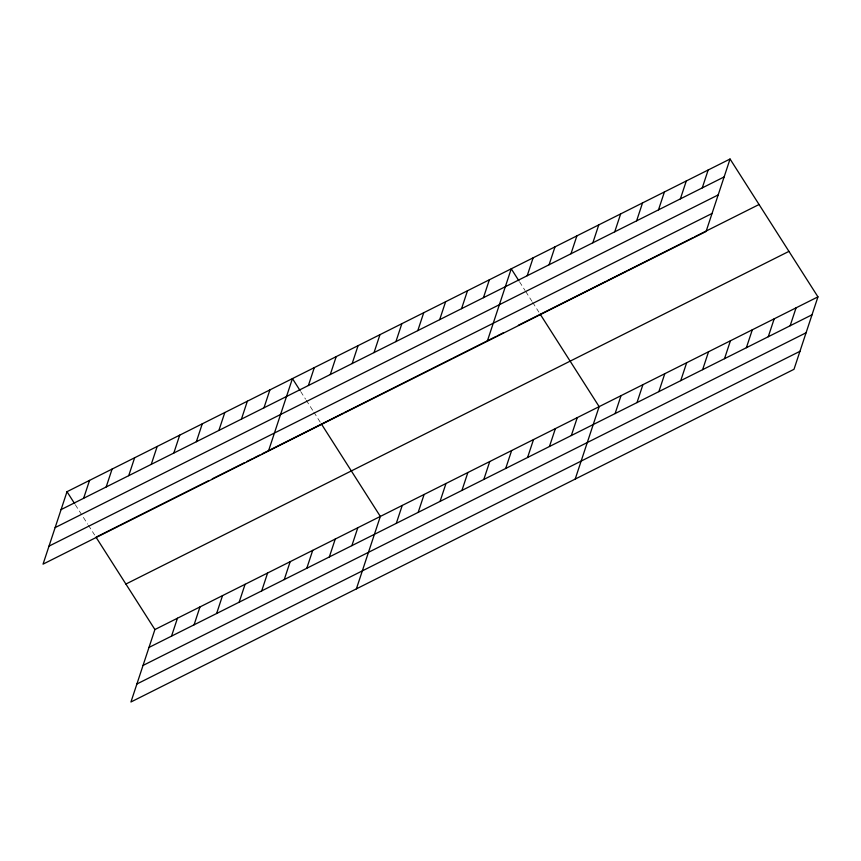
<?xml version="1.0" encoding="UTF-8"?>
<svg xmlns="http://www.w3.org/2000/svg" width="861" height="861" viewBox="0 0 861 861"><rect width="100%" height="100%" fill="white"/><g stroke="black" fill="none" stroke-linecap="round" stroke-linejoin="round"><path stroke-width="0.65" stroke-dasharray="4.3 3.23" d="M519.538 281.795L525.059 290.458M525.748 291.545L531.969 301.296M532.658 302.372L538.868 312.123M300.726 391.583L305.569 399.16M306.258 400.247L313.167 411.074M313.856 412.161L320.755 422.988M75.294 504.697L87.725 524.188M88.414 525.275L94.635 535.015"/><path stroke-width="1.29" d="M730.053 159.016L67.007 491.696L43.05 564.138L706.095 231.458L730.053 159.016L817.95 296.862L793.993 369.304L130.947 701.984L154.905 629.542L817.95 296.862M83.625 498.293L89.555 480.384M106.172 486.982L112.091 469.073M128.719 475.67L134.639 457.761M151.256 464.359L157.186 446.45M173.804 453.047L179.723 435.139M196.351 441.736L202.27 423.827M218.888 430.425L224.818 412.516M241.435 419.113L247.355 401.204M171.533 636.128L177.452 618.23M263.983 407.802L269.902 389.893M194.069 624.828L199.989 606.919M268.481 451.024L292.439 378.582L300.037 390.496M216.617 613.516L222.536 595.608M308.399 385.513L314.319 367.604M239.154 602.205L245.084 584.296M330.28 374.535L336.199 356.626M261.701 590.894L267.62 572.985M352.16 363.557L358.079 345.648M284.248 579.582L290.168 561.673M374.04 352.579L379.97 334.671M306.785 568.271L312.715 550.362M395.92 341.602L401.85 323.693M329.332 556.959L335.252 539.051M417.8 330.624L423.73 312.715M351.88 545.648L357.799 527.739M439.68 319.646L445.611 301.737M356.379 588.87L380.336 516.428L321.454 424.075M461.561 308.668L467.491 290.76M396.297 523.359L402.227 505.45M483.441 297.691L489.371 279.782M418.177 512.381L424.107 494.472M487.294 341.247L511.251 268.804L518.849 280.718M440.057 501.403L445.987 483.495M527.201 275.735L533.131 257.826M461.937 490.426L467.867 472.517M549.081 264.747L555.011 246.849M483.817 479.448L489.748 461.539M570.972 253.769L576.892 235.871M505.698 468.459L511.628 450.561M592.852 242.791L598.772 224.893M527.578 457.482L533.508 439.584M614.732 231.813L620.652 213.915M549.458 446.504L555.388 428.606M636.613 220.836L642.532 202.927M571.338 435.526L577.268 417.628M658.493 209.858L664.412 191.949M575.191 479.093L599.148 406.64L540.256 314.287M680.373 198.88L686.292 180.971M615.109 413.571L621.029 395.662M702.253 187.902L708.172 169.994M636.989 402.593L642.909 384.684M658.869 391.615L664.789 373.706M680.75 380.637L686.669 362.729M702.63 369.66L708.549 351.751M724.51 358.682L730.429 340.773M746.39 347.704L752.31 329.795M768.27 336.726L774.19 318.818M790.15 325.749L796.07 307.84M61.088 509.604L724.133 176.925M55.136 527.599L718.182 194.92M49.002 546.143L712.047 213.463M118.56 525.877L96.012 537.189L154.905 629.542M119.744 525.275L208.728 480.632M212.29 478.845L230.091 469.912M231.275 469.32L244.33 462.766M246.698 461.582L252.628 458.601M253.823 458.009L259.753 455.028M262.121 453.844L343.335 413.097M344.486 412.516L430.855 369.186M432.007 368.605L451.584 358.779M452.735 358.208L496.496 336.242M497.647 335.672L503.405 332.776M518.376 325.264L605.896 281.353M607.048 280.772L626.625 270.957M627.777 270.376L693.417 237.442M694.569 236.861L759.058 204.509M125.9 584.049L788.945 251.369M148.985 647.44L812.031 314.771M143.034 665.445L806.079 332.766M136.899 683.989L799.944 351.31M67.007 491.696L74.606 503.61"/></g></svg>
